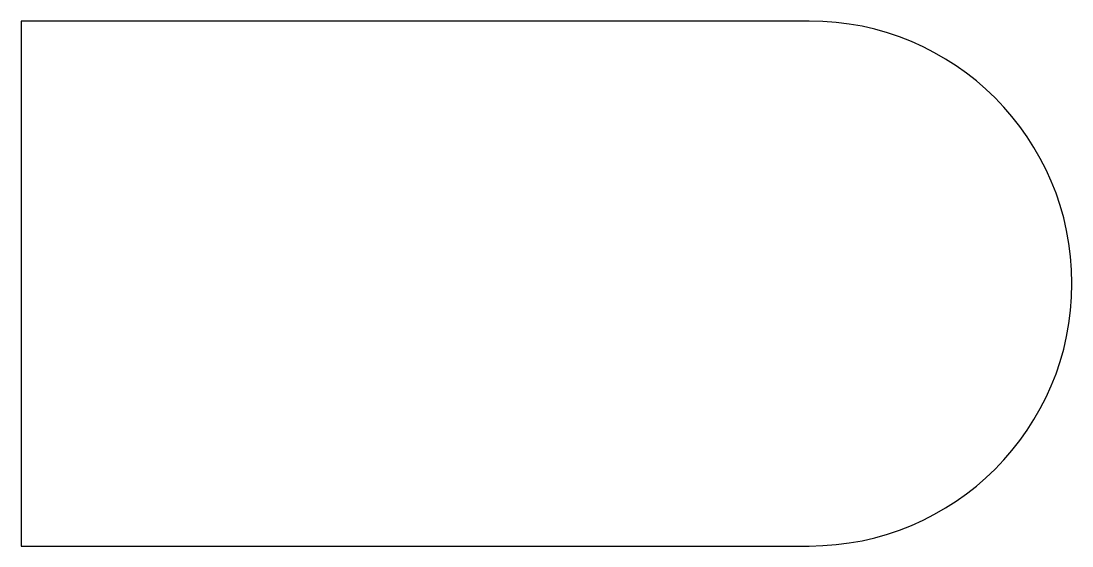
# Model space of a CAD drawing. Header units: millimetres. Extents: x 0 to 40, y 0 to 20.
import ezdxf

# ---------------------------------------------------------------- set-up
doc = ezdxf.new("R2010")
doc.units = ezdxf.units.MM
doc.layers.add('none', color=7, linetype='CONTINUOUS')

msp = doc.modelspace()

# ---------------------------------------------------------------- linework, layer by layer
at = {"layer": 'none'}
for p, q in [((30, 20), (0, 20)), ((0, 20), (0, 0)), ((0, 0), (30, 0))]:
    msp.add_line(p, q, dxfattribs=at)
msp.add_arc((30, 10), 10, -90, 90, dxfattribs=at)

doc.saveas('drawing.dxf')
